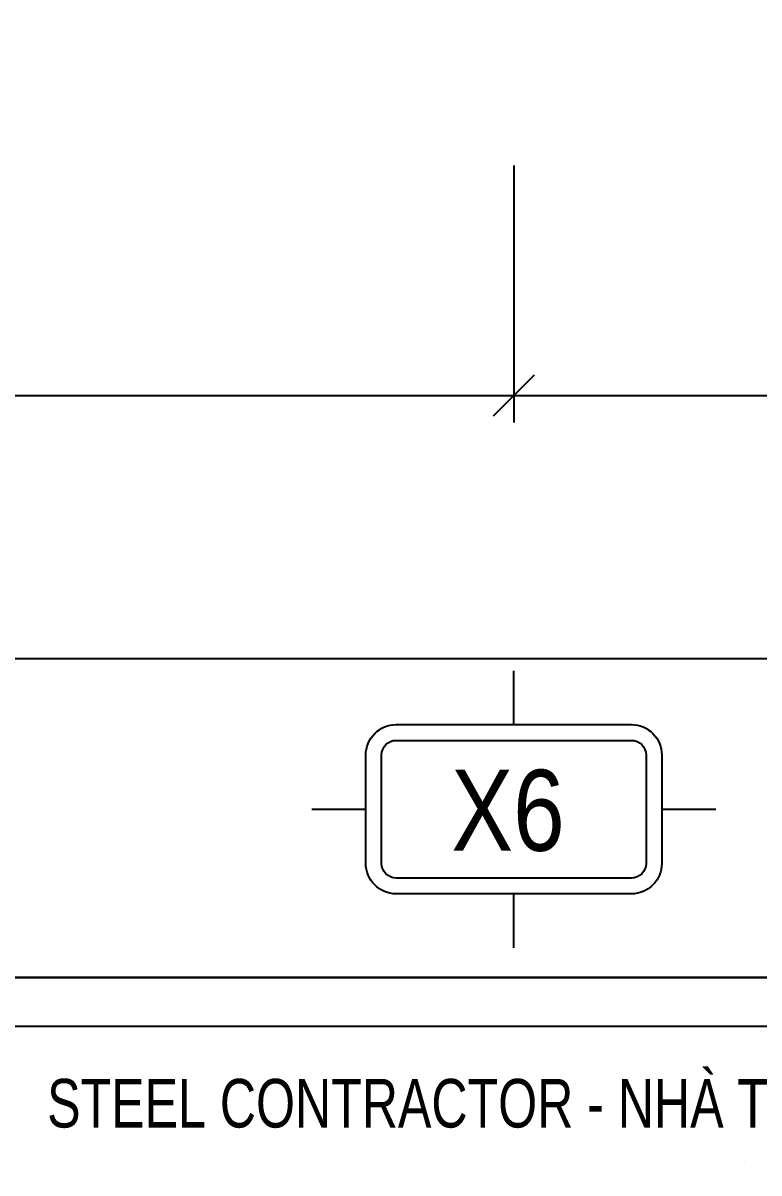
# Model space of a CAD drawing. Header units: inches. Extents: x 315041 to 662841, y -45540 to -35018.
# Drawn here: x 330355.27 to 330382.52, y -38646.35 to -38603.75 of the extents above; entities that cross this region are included whole.
import ezdxf
from ezdxf.enums import TextEntityAlignment as Align

# ---------------------------------------------------------------- set-up
doc = ezdxf.new("R2010")
doc.units = ezdxf.units.IN
doc.header["$MEASUREMENT"] = 0
for name, color, linetype in [('3', 3, 'Continuous'), ('7', 7, 'Continuous'), ('8', 8, 'Continuous'), ('BAO KHUNG', 31, 'Continuous')]:
    doc.layers.add(name, color=color, linetype=linetype)
doc.styles.add('hx2', font='VHARIALN.TTF')
doc.styles.add('ST1', font='times.ttf', dxfattribs={"width": 0.7})
doc.styles.get("Standard").update_dxf_attribs({"font": 'VHARIALN.TTF'})
doc.dimstyles.new('100', dxfattribs={"dimtxt": 3, "dimasz": 1.5, "dimexe": 1, "dimexo": 0, "dimgap": 1, "dimtad": 1, "dimdec": 0, "dimlfac": 100, "dimzin": 0, "dimdsep": 46, "dimtxsty": 'ST1', "dimblk": 'OBLIQUE', "dimcen": 1, "dimdle": 1, "dimclrd": 8, "dimclre": 8, "dimclrt": 3, "dimadec": 0, "dimazin": 0, "dimtfac": 1, "dimtdec": 0, "dimtix": 1, "dimtmove": 1, "dimatfit": 3, "dimfxl": 0, "dimtfill": 1, "dimtolj": 1, "dimtzin": 0, "dimlwd": -1, "dimlwe": -1, "dimarcsym": 1})

# ---------------------------------------------------------------- blocks, each defined once
blk = doc.blocks.new('TENTRUC')
at = {"layer": '7'}
for p, q in [((0, 8.267), (0, 10.265)), ((-7.478, 5.132), (-5.48, 5.132)), ((5.48, 5.132), (7.478, 5.132)), ((0, 0), (0, 1.998))]:
    blk.add_line(p, q, dxfattribs=at)
blk.add_lwpolyline([(-4.356, 8.267), (4.356, 8.267, -0.414214), (5.48, 7.143), (5.48, 3.122, -0.414214), (4.356, 1.998), (-4.356, 1.998, -0.414214), (-5.48, 3.122), (-5.48, 7.143, -0.414214)], format="xyb", close=True, dxfattribs=at)
at = {"layer": '8', "ltscale": 15}
blk.add_lwpolyline([(-4.356, 7.684), (4.356, 7.684, -0.414214), (4.897, 7.143), (4.897, 3.122, -0.414214), (4.356, 2.581), (-4.356, 2.581, -0.414214), (-4.897, 3.122), (-4.897, 7.143, -0.414214)], format="xyb", close=True, dxfattribs=at)
at = {"layer": '3', "style": 'hx2'}
blk.add_attdef('TR', text='', height=2.904, dxfattribs=at).set_placement((-0.156, 3.827), align=Align.CENTER)
blk = doc.blocks.new('_Oblique')
at = {"color": 0, "linetype": 'ByBlock', "lineweight": -2}
blk.add_line((-0.5, -0.5), (0.5, 0.5), dxfattribs=at)
blk = doc.blocks.new('*D932')
at = {"color": 8, "linetype": 'Continuous', "transparency": 16777216}
for p, q in [((330373.442, -38609.032), (330373.442, -38618.553)), ((330319.892, -38609.587), (330319.892, -38618.553)), ((330318.892, -38617.553), (330374.442, -38617.553))]:
    blk.add_line(p, q, dxfattribs=at)
at = {"layer": 'Defpoints', "color": 0, "transparency": 16777216}
for p in [(330373.442, -38609.032), (330319.892, -38609.587), (330373.442, -38617.553)]:
    blk.add_point(p, dxfattribs=at)
at = {"color": 8, "transparency": 16777216, "xscale": 1.5, "yscale": 1.5, "zscale": 1.5, "rotation": 180}
blk.add_blockref('_Oblique', (330319.892, -38617.553), dxfattribs=at)
at = {"color": 8, "transparency": 16777216, "xscale": 1.5, "yscale": 1.5, "zscale": 1.5}
blk.add_blockref('_Oblique', (330373.442, -38617.553), dxfattribs=at)
at = {"color": 3, "transparency": 16777216, "insert": (330346.667, -38615.027), "char_height": 3, "attachment_point": 5, "style": 'ST1', "bg_fill": 3, "box_fill_scale": 1.25, "bg_fill_color": 256, "bg_fill_true_color": 13158600, "bg_fill_transparency": 11366416}
blk.add_mtext('\\A1;5355', dxfattribs=at)
blk = doc.blocks.new('*D933')
at = {"color": 8, "linetype": 'Continuous', "transparency": 16777216}
for p, q in [((330373.442, -38609.032), (330373.442, -38618.553)), ((330421.742, -38609.032), (330421.742, -38618.553)), ((330372.442, -38617.553), (330422.742, -38617.553))]:
    blk.add_line(p, q, dxfattribs=at)
at = {"layer": 'Defpoints', "color": 0, "transparency": 16777216}
for p in [(330373.442, -38609.032), (330421.742, -38609.032), (330421.742, -38617.553)]:
    blk.add_point(p, dxfattribs=at)
at = {"color": 8, "transparency": 16777216, "xscale": 1.5, "yscale": 1.5, "zscale": 1.5, "rotation": 180}
blk.add_blockref('_Oblique', (330373.442, -38617.553), dxfattribs=at)
at = {"color": 8, "transparency": 16777216, "xscale": 1.5, "yscale": 1.5, "zscale": 1.5}
blk.add_blockref('_Oblique', (330421.742, -38617.553), dxfattribs=at)
at = {"color": 3, "transparency": 16777216, "insert": (330397.592, -38615.027), "char_height": 3, "attachment_point": 5, "style": 'ST1', "bg_fill": 3, "box_fill_scale": 1.25, "bg_fill_color": 256, "bg_fill_true_color": 13158600, "bg_fill_transparency": 1019152}
blk.add_mtext('\\A1;4830', dxfattribs=at)
blk = doc.blocks.new('*D939')
at = {"color": 8, "linetype": 'Continuous', "transparency": 16777216}
for p, q in [((330319.892, -38609.587), (330319.892, -38628.299)), ((330688.392, -38609.587), (330688.392, -38628.299)), ((330318.892, -38627.299), (330689.392, -38627.299))]:
    blk.add_line(p, q, dxfattribs=at)
at = {"layer": 'Defpoints', "color": 0, "transparency": 16777216}
for p in [(330319.892, -38609.587), (330688.392, -38609.587), (330688.392, -38627.299)]:
    blk.add_point(p, dxfattribs=at)
at = {"color": 8, "transparency": 16777216, "xscale": 1.5, "yscale": 1.5, "zscale": 1.5, "rotation": 180}
blk.add_blockref('_Oblique', (330319.892, -38627.299), dxfattribs=at)
at = {"color": 8, "transparency": 16777216, "xscale": 1.5, "yscale": 1.5, "zscale": 1.5}
blk.add_blockref('_Oblique', (330688.392, -38627.299), dxfattribs=at)
at = {"color": 3, "transparency": 16777216, "insert": (330504.142, -38624.773), "char_height": 3, "attachment_point": 5, "style": 'ST1', "bg_fill": 3, "box_fill_scale": 1.25, "bg_fill_color": 256, "bg_fill_true_color": 13158600, "bg_fill_transparency": 11361772}
blk.add_mtext('\\A1;36850', dxfattribs=at)
blk = doc.blocks.new('A$C75D82031')
blk.add_line((178.543, 50.8), (178.543, 50.802))
at = {"layer": '7', "color": 147, "linetype": 'Continuous'}
blk.add_lwpolyline([(12.331, 57.61), (581.669, 57.61), (581.669, 409.19), (12.331, 409.19)], close=True, dxfattribs=at)
at = {"layer": 'BAO KHUNG', "color": 7}
blk.add_lwpolyline([(144.951, 55.81), (285.801, 55.81), (285.801, 10.81), (144.951, 10.81)], close=True, dxfattribs=at)
at = {"layer": 'BAO KHUNG', "color": 7, "linetype": 'Continuous', "width": 0.9}
blk.add_text('STEEL CONTRACTOR - NHÀ THẦU KẾT CẤU THÉP', height=1.8, dxfattribs=at).set_placement((152.72, 52.051))

msp = doc.modelspace()

# ---------------------------------------------------------------- block references
at = {"layer": '3'}
ref = msp.add_blockref('TENTRUC', (330373.4421, -38638.0092), dxfattribs=at)
ref.add_attrib('TR', 'x6', dxfattribs={"layer": '0', "height": 3, "style": 'hx2'}).set_placement((330373.2258, -38634.417), align=Align.CENTER)

# ---------------------------------------------------------------- dimensions: what is measured, and where the dimension line sits
at = {"color": 8}
dim = msp.add_linear_dim(base=(330373.4421, -38617.5532), p1=(330319.8921, -38609.5866), p2=(330373.4421, -38609.0323), dimstyle='100', dxfattribs=at)
dim.commit()
dim.dimension.update_dxf_attribs({"geometry": '*D932', "text_midpoint": (330346.6671, -38615.0273)})

# ---------------------------------------------------------------- next in the draw order: dimensions: what is measured, and where the dimension line sits
dim = msp.add_linear_dim(base=(330421.7421, -38617.5532), p1=(330373.4421, -38609.0323), p2=(330421.7421, -38609.0323), dimstyle='100', dxfattribs=at)
dim.commit()
dim.dimension.update_dxf_attribs({"geometry": '*D933', "text_midpoint": (330397.5921, -38615.0273)})

# ---------------------------------------------------------------- next in the draw order: dimensions: what is measured, and where the dimension line sits
dim = msp.add_linear_dim(base=(330688.3924, -38627.2985), p1=(330319.8921, -38609.5866), p2=(330688.3924, -38609.5866), dimstyle='100', dxfattribs=at)
dim.commit()
dim.dimension.update_dxf_attribs({"geometry": '*D939', "text_midpoint": (330504.1422, -38624.7726)})

# ---------------------------------------------------------------- next in the draw order: linework, layer by layer
msp.add_lwpolyline([(330215.7733, -38287.5287), (330785.1113, -38287.5287), (330785.1113, -38639.1085), (330215.7733, -38639.1085)], close=True, dxfattribs=at)

# ---------------------------------------------------------------- next in the draw order: block references
at = {"color": 1}
msp.add_blockref('A$C75D82031', (330203.4423, -38696.7186), dxfattribs=at)

doc.saveas('drawing.dxf')
